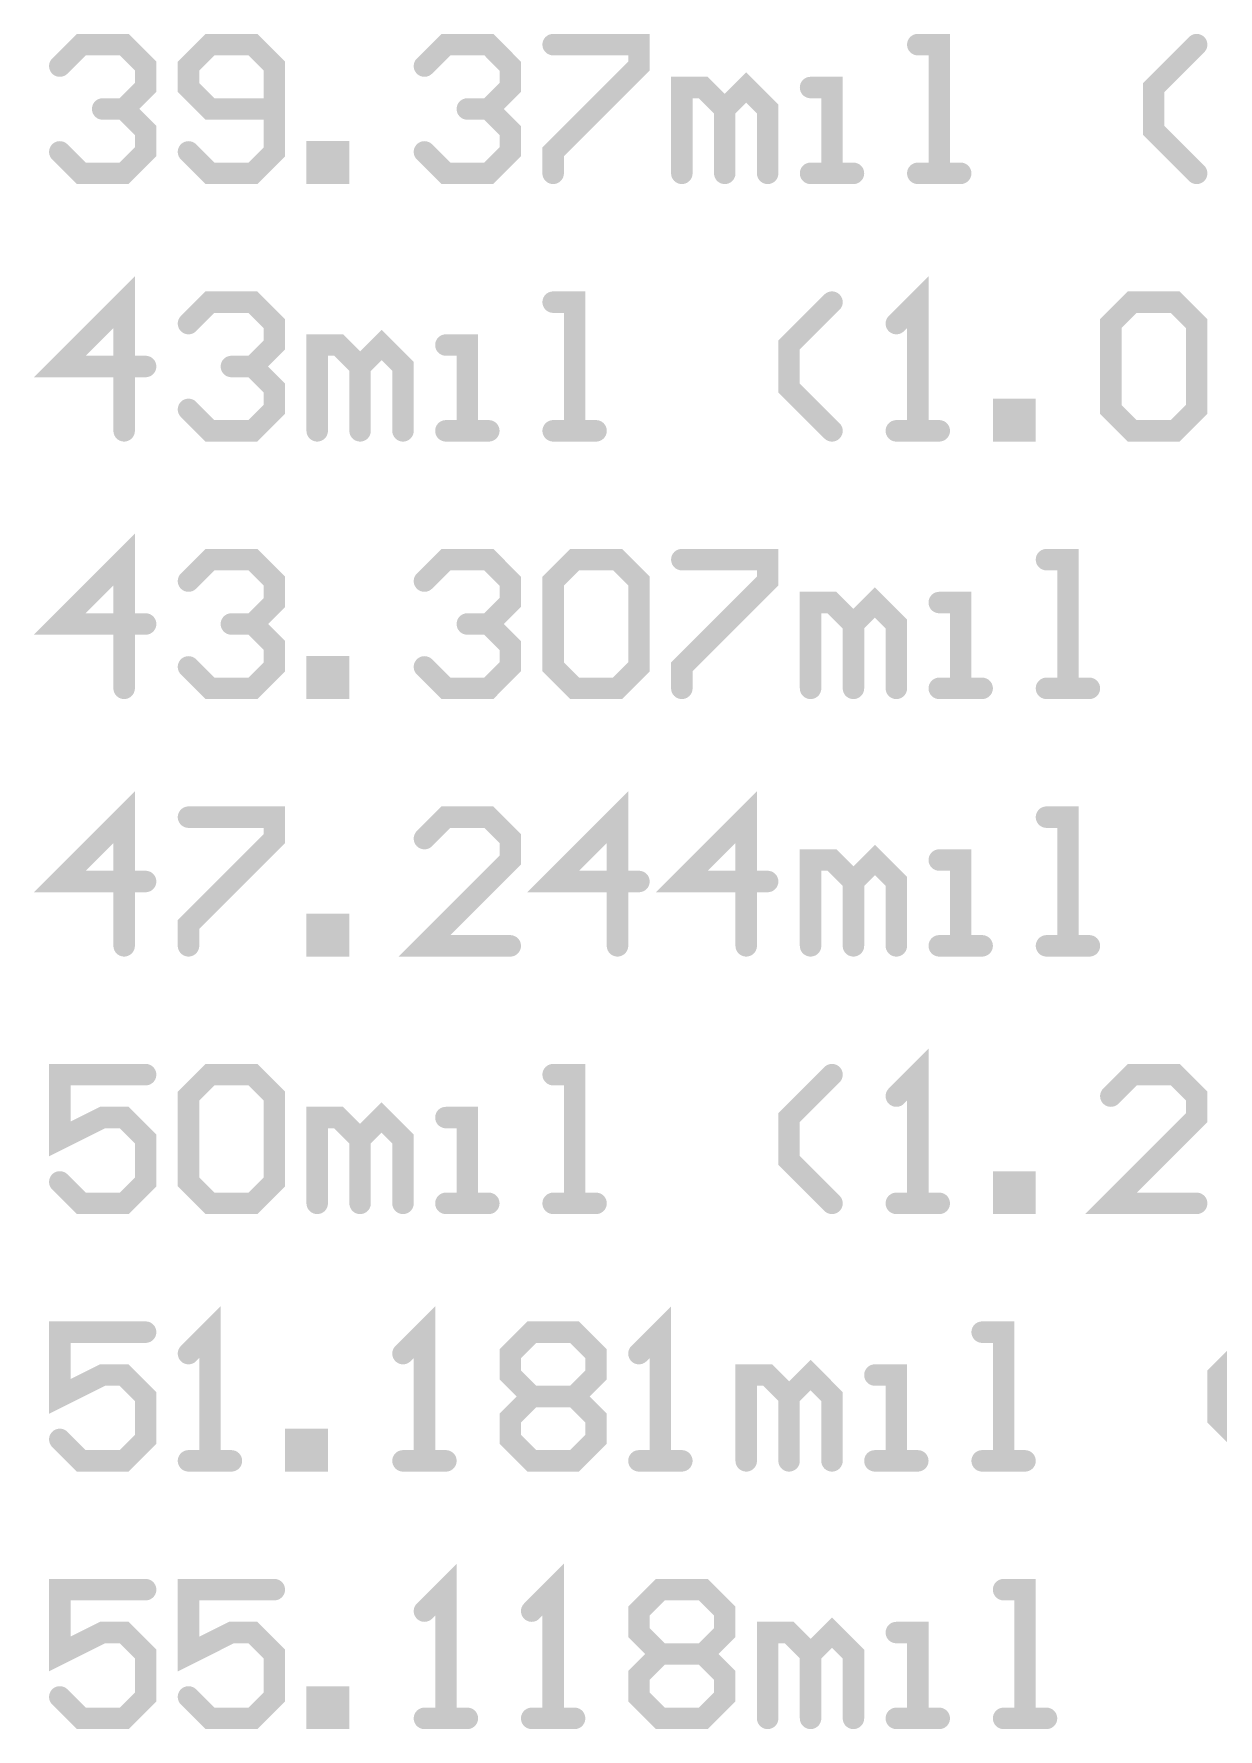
# Model space of a CAD drawing. Extents: x -9.8 to 23.3, y -7.1 to 14.3.
# Drawn here: x 13.078 to 13.63, y 1.545 to 2.335 of the extents above; entities that cross this region are included whole.
import ezdxf

# ---------------------------------------------------------------- set-up
doc = ezdxf.new("R2010")
doc.units = 0
doc.layers.add('2D_LINE_00', color=1, linetype='CONTINUOUS')

# ---------------------------------------------------------------- blocks, each defined once
blk = doc.blocks.new('SMOOTH_0$01')
at = {"const_width": 0.005}
blk.add_lwpolyline([(-0.0025, 0, 1), (0.0025, 0, 1)], format="xyb", close=True, dxfattribs=at)
blk = doc.blocks.new('DRAWING_2555')
at = {"layer": '2D_LINE_00', "const_width": 0.01}
blk.add_lwpolyline([(0, 0), (0.01, 0.01), (0.02999, 0.01), (0.03999, 0), (0.03999, -0.00999), (0.02999, -0.01999), (0.01999, -0.01999), (0.02999, -0.01999), (0.03999, -0.02999), (0.03999, -0.03998), (0.02999, -0.04998), (0.01, -0.04998), (0, -0.03998)], dxfattribs=at)
at = {"layer": '2D_LINE_00'}
for p in [(0.01, 0.01), (0.02999, 0.01), (0, 0), (0.03999, 0), (0.03999, -0.00999), (0.01999, -0.01999), (0.02999, -0.01999), (0.02999, -0.01999), (0.03999, -0.02999), (0, -0.03998), (0.03999, -0.03998), (0.01, -0.04998), (0.02999, -0.04998)]:
    blk.add_blockref('SMOOTH_0$01', p, dxfattribs=at)
blk = doc.blocks.new('DRAWING_2556')
at = {"layer": '2D_LINE_00', "const_width": 0.01}
blk.add_lwpolyline([(0, 0), (0.01, -0.01), (0.02999, -0.01), (0.03999, 0), (0.03999, 0.03998), (0.02999, 0.04998), (0.01, 0.04998), (0, 0.03998), (0, 0.02999), (0.01, 0.01999), (0.03999, 0.01999)], dxfattribs=at)
at = {"layer": '2D_LINE_00'}
for p in [(0.01, 0.04998), (0.02999, 0.04998), (0, 0.03998), (0.03999, 0.03998), (0, 0.02999), (0.01, 0.01999), (0.03999, 0.01999), (0, 0), (0.03999, 0), (0.01, -0.01), (0.02999, -0.01)]:
    blk.add_blockref('SMOOTH_0$01', p, dxfattribs=at)
blk = doc.blocks.new('DRAWING_2557')
at = {"layer": '2D_LINE_00', "const_width": 0.01}
blk.add_lwpolyline([(0, 0), (0, 0.01), (0.01, 0.01), (0.01, 0), (0, 0)], dxfattribs=at)
at = {"layer": '2D_LINE_00'}
for p in [(0, 0.01), (0.01, 0.01), (0, 0), (0, 0), (0.01, 0)]:
    blk.add_blockref('SMOOTH_0$01', p, dxfattribs=at)
blk = doc.blocks.new('DRAWING_2558')
at = {"layer": '2D_LINE_00', "const_width": 0.01}
blk.add_lwpolyline([(0, 0), (0.01, 0.01), (0.03, 0.01), (0.03999, 0), (0.03999, -0.00999), (0.03, -0.01999), (0.02, -0.01999), (0.03, -0.01999), (0.03999, -0.02999), (0.03999, -0.03998), (0.03, -0.04998), (0.01, -0.04998), (0, -0.03998)], dxfattribs=at)
at = {"layer": '2D_LINE_00'}
for p in [(0.01, 0.01), (0.03, 0.01), (0, 0), (0.03999, 0), (0.03999, -0.00999), (0.02, -0.01999), (0.03, -0.01999), (0.03, -0.01999), (0.03999, -0.02999), (0, -0.03998), (0.03999, -0.03998), (0.01, -0.04998), (0.03, -0.04998)]:
    blk.add_blockref('SMOOTH_0$01', p, dxfattribs=at)
blk = doc.blocks.new('DRAWING_2559')
at = {"layer": '2D_LINE_00', "const_width": 0.01}
blk.add_lwpolyline([(0, 0), (0.03998, 0), (0.03998, -0.01), (0, -0.04998), (0, -0.05998)], dxfattribs=at)
at = {"layer": '2D_LINE_00'}
for p in [(0, 0), (0.03998, 0), (0.03998, -0.01), (0, -0.04998), (0, -0.05998)]:
    blk.add_blockref('SMOOTH_0$01', p, dxfattribs=at)
blk = doc.blocks.new('DRAWING_2560')
at = {"layer": '2D_LINE_00', "const_width": 0.01}
blk.add_lwpolyline([(0, 0), (0, 0.03999), (0.01, 0.03999), (0.02, 0.02999), (0.02, 0), (0.02, 0.02999), (0.03, 0.03999), (0.03999, 0.02999), (0.03999, 0)], dxfattribs=at)
at = {"layer": '2D_LINE_00'}
for p in [(0, 0.03999), (0.01, 0.03999), (0.03, 0.03999), (0.02, 0.02999), (0.02, 0.02999), (0.03999, 0.02999), (0, 0), (0.02, 0), (0.03999, 0)]:
    blk.add_blockref('SMOOTH_0$01', p, dxfattribs=at)
blk = doc.blocks.new('DRAWING_2561')
at = {"layer": '2D_LINE_00', "const_width": 0.01}
blk.add_lwpolyline([(0, 0), (0.01999, 0), (0.00999, 0), (0.00999, 0.03999), (0, 0.03999)], dxfattribs=at)
at = {"layer": '2D_LINE_00'}
for p in [(0, 0.03999), (0.00999, 0.03999), (0, 0), (0.00999, 0), (0.01999, 0)]:
    blk.add_blockref('SMOOTH_0$01', p, dxfattribs=at)
blk = doc.blocks.new('DRAWING_2562')
at = {"layer": '2D_LINE_00', "const_width": 0.01}
blk.add_lwpolyline([(0, 0), (0.01999, 0), (0.01, 0), (0.01, 0.05998), (0, 0.05998)], dxfattribs=at)
at = {"layer": '2D_LINE_00'}
for p in [(0, 0.05998), (0.01, 0.05998), (0, 0), (0.01, 0), (0.01999, 0)]:
    blk.add_blockref('SMOOTH_0$01', p, dxfattribs=at)
blk = doc.blocks.new('DRAWING_2563')
at = {"layer": '2D_LINE_00', "const_width": 0.01}
blk.add_lwpolyline([(0, 0), (-0.02, 0.01999), (-0.02, 0.03999), (0, 0.05998)], dxfattribs=at)
at = {"layer": '2D_LINE_00'}
for p in [(0, 0.05998), (-0.02, 0.03999), (-0.02, 0.01999), (0, 0)]:
    blk.add_blockref('SMOOTH_0$01', p, dxfattribs=at)
blk = doc.blocks.new('DRAWING_2578')
at = {"layer": '2D_LINE_00', "const_width": 0.01}
blk.add_lwpolyline([(0, 0), (0, 0.05998), (-0.02999, 0.02999), (0.01, 0.02999)], dxfattribs=at)
at = {"layer": '2D_LINE_00'}
for p in [(0, 0.05998), (-0.02999, 0.02999), (0.01, 0.02999), (0, 0)]:
    blk.add_blockref('SMOOTH_0$01', p, dxfattribs=at)
blk = doc.blocks.new('DRAWING_2579')
at = {"layer": '2D_LINE_00', "const_width": 0.01}
blk.add_lwpolyline([(0, 0), (0.01, 0.01), (0.02999, 0.01), (0.03999, 0), (0.03999, -0.00999), (0.02999, -0.01999), (0.01999, -0.01999), (0.02999, -0.01999), (0.03999, -0.02999), (0.03999, -0.03998), (0.02999, -0.04998), (0.01, -0.04998), (0, -0.03998)], dxfattribs=at)
at = {"layer": '2D_LINE_00'}
for p in [(0.01, 0.01), (0.02999, 0.01), (0, 0), (0.03999, 0), (0.03999, -0.00999), (0.01999, -0.01999), (0.02999, -0.01999), (0.02999, -0.01999), (0.03999, -0.02999), (0, -0.03998), (0.03999, -0.03998), (0.01, -0.04998), (0.02999, -0.04998)]:
    blk.add_blockref('SMOOTH_0$01', p, dxfattribs=at)
blk = doc.blocks.new('DRAWING_2580')
at = {"layer": '2D_LINE_00', "const_width": 0.01}
blk.add_lwpolyline([(0, 0), (0, 0.03999), (0.01, 0.03999), (0.01999, 0.02999), (0.01999, 0), (0.01999, 0.02999), (0.02999, 0.03999), (0.03999, 0.02999), (0.03999, 0)], dxfattribs=at)
at = {"layer": '2D_LINE_00'}
for p in [(0, 0.03999), (0.01, 0.03999), (0.02999, 0.03999), (0.01999, 0.02999), (0.01999, 0.02999), (0.03999, 0.02999), (0, 0), (0.01999, 0), (0.03999, 0)]:
    blk.add_blockref('SMOOTH_0$01', p, dxfattribs=at)
blk = doc.blocks.new('DRAWING_2581')
at = {"layer": '2D_LINE_00', "const_width": 0.01}
blk.add_lwpolyline([(0, 0), (0.02, 0), (0.01, 0), (0.01, 0.03999), (0, 0.03999)], dxfattribs=at)
at = {"layer": '2D_LINE_00'}
for p in [(0, 0.03999), (0.01, 0.03999), (0, 0), (0.01, 0), (0.02, 0)]:
    blk.add_blockref('SMOOTH_0$01', p, dxfattribs=at)
blk = doc.blocks.new('DRAWING_2582')
at = {"layer": '2D_LINE_00', "const_width": 0.01}
blk.add_lwpolyline([(0, 0), (0.01999, 0), (0.00999, 0), (0.00999, 0.05998), (0, 0.05998)], dxfattribs=at)
at = {"layer": '2D_LINE_00'}
for p in [(0, 0.05998), (0.00999, 0.05998), (0, 0), (0.00999, 0), (0.01999, 0)]:
    blk.add_blockref('SMOOTH_0$01', p, dxfattribs=at)
blk = doc.blocks.new('DRAWING_2583')
at = {"layer": '2D_LINE_00', "const_width": 0.01}
blk.add_lwpolyline([(0, 0), (-0.01999, 0.01999), (-0.01999, 0.03999), (0, 0.05998)], dxfattribs=at)
at = {"layer": '2D_LINE_00'}
for p in [(0, 0.05998), (-0.01999, 0.03999), (-0.01999, 0.01999), (0, 0)]:
    blk.add_blockref('SMOOTH_0$01', p, dxfattribs=at)
blk = doc.blocks.new('DRAWING_2584')
at = {"layer": '2D_LINE_00', "const_width": 0.01}
blk.add_lwpolyline([(0, 0), (0.02, 0), (0.01, 0), (0.01, 0.05998), (0, 0.04998)], dxfattribs=at)
at = {"layer": '2D_LINE_00'}
for p in [(0.01, 0.05998), (0, 0.04998), (0, 0), (0.01, 0), (0.02, 0)]:
    blk.add_blockref('SMOOTH_0$01', p, dxfattribs=at)
blk = doc.blocks.new('DRAWING_2585')
at = {"layer": '2D_LINE_00', "const_width": 0.01}
blk.add_lwpolyline([(0, 0), (0, 0.01), (0.00999, 0.01), (0.00999, 0), (0, 0)], dxfattribs=at)
at = {"layer": '2D_LINE_00'}
for p in [(0, 0.01), (0.00999, 0.01), (0, 0), (0, 0), (0.00999, 0)]:
    blk.add_blockref('SMOOTH_0$01', p, dxfattribs=at)
blk = doc.blocks.new('DRAWING_2586')
at = {"layer": '2D_LINE_00', "const_width": 0.01}
blk.add_lwpolyline([(0, 0), (0.01, 0.01), (0.02999, 0.01), (0.03999, 0), (0.03999, -0.03998), (0.02999, -0.04998), (0.01, -0.04998), (0, -0.03998), (0, 0)], dxfattribs=at)
at = {"layer": '2D_LINE_00'}
for p in [(0.01, 0.01), (0.02999, 0.01), (0, 0), (0, 0), (0.03999, 0), (0, -0.03998), (0.03999, -0.03998), (0.01, -0.04998), (0.02999, -0.04998)]:
    blk.add_blockref('SMOOTH_0$01', p, dxfattribs=at)
blk = doc.blocks.new('DRAWING_2603')
at = {"layer": '2D_LINE_00', "const_width": 0.01}
blk.add_lwpolyline([(0, 0), (0, 0.05998), (-0.02999, 0.02999), (0.01, 0.02999)], dxfattribs=at)
at = {"layer": '2D_LINE_00'}
for p in [(0, 0.05998), (-0.02999, 0.02999), (0.01, 0.02999), (0, 0)]:
    blk.add_blockref('SMOOTH_0$01', p, dxfattribs=at)
blk = doc.blocks.new('DRAWING_2604')
at = {"layer": '2D_LINE_00', "const_width": 0.01}
blk.add_lwpolyline([(0, 0), (0.01, 0.01), (0.02999, 0.01), (0.03999, 0), (0.03999, -0.00999), (0.02999, -0.01999), (0.01999, -0.01999), (0.02999, -0.01999), (0.03999, -0.02999), (0.03999, -0.03998), (0.02999, -0.04998), (0.01, -0.04998), (0, -0.03998)], dxfattribs=at)
at = {"layer": '2D_LINE_00'}
for p in [(0.01, 0.01), (0.02999, 0.01), (0, 0), (0.03999, 0), (0.03999, -0.00999), (0.01999, -0.01999), (0.02999, -0.01999), (0.02999, -0.01999), (0.03999, -0.02999), (0, -0.03998), (0.03999, -0.03998), (0.01, -0.04998), (0.02999, -0.04998)]:
    blk.add_blockref('SMOOTH_0$01', p, dxfattribs=at)
blk = doc.blocks.new('DRAWING_2605')
at = {"layer": '2D_LINE_00', "const_width": 0.01}
blk.add_lwpolyline([(0, 0), (0, 0.01), (0.01, 0.01), (0.01, 0), (0, 0)], dxfattribs=at)
at = {"layer": '2D_LINE_00'}
for p in [(0, 0.01), (0.01, 0.01), (0, 0), (0, 0), (0.01, 0)]:
    blk.add_blockref('SMOOTH_0$01', p, dxfattribs=at)
blk = doc.blocks.new('DRAWING_2606')
at = {"layer": '2D_LINE_00', "const_width": 0.01}
blk.add_lwpolyline([(0, 0), (0.01, 0.01), (0.03, 0.01), (0.03999, 0), (0.03999, -0.00999), (0.03, -0.01999), (0.02, -0.01999), (0.03, -0.01999), (0.03999, -0.02999), (0.03999, -0.03998), (0.03, -0.04998), (0.01, -0.04998), (0, -0.03998)], dxfattribs=at)
at = {"layer": '2D_LINE_00'}
for p in [(0.01, 0.01), (0.03, 0.01), (0, 0), (0.03999, 0), (0.03999, -0.00999), (0.02, -0.01999), (0.03, -0.01999), (0.03, -0.01999), (0.03999, -0.02999), (0, -0.03998), (0.03999, -0.03998), (0.01, -0.04998), (0.03, -0.04998)]:
    blk.add_blockref('SMOOTH_0$01', p, dxfattribs=at)
blk = doc.blocks.new('DRAWING_2607')
at = {"layer": '2D_LINE_00', "const_width": 0.01}
blk.add_lwpolyline([(0, 0), (0.00999, 0.01), (0.02998, 0.01), (0.03998, 0), (0.03998, -0.03998), (0.02998, -0.04998), (0.00999, -0.04998), (0, -0.03998), (0, 0)], dxfattribs=at)
at = {"layer": '2D_LINE_00'}
for p in [(0.00999, 0.01), (0.02998, 0.01), (0, 0), (0, 0), (0.03998, 0), (0, -0.03998), (0.03998, -0.03998), (0.00999, -0.04998), (0.02998, -0.04998)]:
    blk.add_blockref('SMOOTH_0$01', p, dxfattribs=at)
blk = doc.blocks.new('DRAWING_2608')
at = {"layer": '2D_LINE_00', "const_width": 0.01}
blk.add_lwpolyline([(0, 0), (0.03999, 0), (0.03999, -0.01), (0, -0.04998), (0, -0.05998)], dxfattribs=at)
at = {"layer": '2D_LINE_00'}
for p in [(0, 0), (0.03999, 0), (0.03999, -0.01), (0, -0.04998), (0, -0.05998)]:
    blk.add_blockref('SMOOTH_0$01', p, dxfattribs=at)
blk = doc.blocks.new('DRAWING_2609')
at = {"layer": '2D_LINE_00', "const_width": 0.01}
blk.add_lwpolyline([(0, 0), (0, 0.03999), (0.00999, 0.03999), (0.01999, 0.02999), (0.01999, 0), (0.01999, 0.02999), (0.02999, 0.03999), (0.03998, 0.02999), (0.03998, 0)], dxfattribs=at)
at = {"layer": '2D_LINE_00'}
for p in [(0, 0.03999), (0.00999, 0.03999), (0.02999, 0.03999), (0.01999, 0.02999), (0.01999, 0.02999), (0.03998, 0.02999), (0, 0), (0.01999, 0), (0.03998, 0)]:
    blk.add_blockref('SMOOTH_0$01', p, dxfattribs=at)
blk = doc.blocks.new('DRAWING_2610')
at = {"layer": '2D_LINE_00', "const_width": 0.01}
blk.add_lwpolyline([(0, 0), (0.01999, 0), (0.00999, 0), (0.00999, 0.03999), (0, 0.03999)], dxfattribs=at)
at = {"layer": '2D_LINE_00'}
for p in [(0, 0.03999), (0.00999, 0.03999), (0, 0), (0.00999, 0), (0.01999, 0)]:
    blk.add_blockref('SMOOTH_0$01', p, dxfattribs=at)
blk = doc.blocks.new('DRAWING_2611')
at = {"layer": '2D_LINE_00', "const_width": 0.01}
blk.add_lwpolyline([(0, 0), (0.01999, 0), (0.01, 0), (0.01, 0.05998), (0, 0.05998)], dxfattribs=at)
at = {"layer": '2D_LINE_00'}
for p in [(0, 0.05998), (0.01, 0.05998), (0, 0), (0.01, 0), (0.01999, 0)]:
    blk.add_blockref('SMOOTH_0$01', p, dxfattribs=at)
blk = doc.blocks.new('DRAWING_2629')
at = {"layer": '2D_LINE_00', "const_width": 0.01}
blk.add_lwpolyline([(0, 0), (0, 0.05998), (-0.02999, 0.02999), (0.01, 0.02999)], dxfattribs=at)
at = {"layer": '2D_LINE_00'}
for p in [(0, 0.05998), (-0.02999, 0.02999), (0.01, 0.02999), (0, 0)]:
    blk.add_blockref('SMOOTH_0$01', p, dxfattribs=at)
blk = doc.blocks.new('DRAWING_2630')
at = {"layer": '2D_LINE_00', "const_width": 0.01}
blk.add_lwpolyline([(0, 0), (0.03999, 0), (0.03999, -0.01), (0, -0.04998), (0, -0.05998)], dxfattribs=at)
at = {"layer": '2D_LINE_00'}
for p in [(0, 0), (0.03999, 0), (0.03999, -0.01), (0, -0.04998), (0, -0.05998)]:
    blk.add_blockref('SMOOTH_0$01', p, dxfattribs=at)
blk = doc.blocks.new('DRAWING_2631')
at = {"layer": '2D_LINE_00', "const_width": 0.01}
blk.add_lwpolyline([(0, 0), (0, 0.01), (0.01, 0.01), (0.01, 0), (0, 0)], dxfattribs=at)
at = {"layer": '2D_LINE_00'}
for p in [(0, 0.01), (0.01, 0.01), (0, 0), (0, 0), (0.01, 0)]:
    blk.add_blockref('SMOOTH_0$01', p, dxfattribs=at)
blk = doc.blocks.new('DRAWING_2632')
at = {"layer": '2D_LINE_00', "const_width": 0.01}
blk.add_lwpolyline([(0, 0), (-0.03999, 0), (0, 0.03999), (0, 0.04998), (-0.00999, 0.05998), (-0.02999, 0.05998), (-0.03999, 0.04998)], dxfattribs=at)
at = {"layer": '2D_LINE_00'}
for p in [(-0.02999, 0.05998), (-0.00999, 0.05998), (-0.03999, 0.04998), (0, 0.04998), (0, 0.03999), (-0.03999, 0), (0, 0)]:
    blk.add_blockref('SMOOTH_0$01', p, dxfattribs=at)
blk = doc.blocks.new('DRAWING_2633')
at = {"layer": '2D_LINE_00', "const_width": 0.01}
blk.add_lwpolyline([(0, 0), (0, 0.05998), (-0.02998, 0.02999), (0.01, 0.02999)], dxfattribs=at)
at = {"layer": '2D_LINE_00'}
for p in [(0, 0.05998), (-0.02998, 0.02999), (0.01, 0.02999), (0, 0)]:
    blk.add_blockref('SMOOTH_0$01', p, dxfattribs=at)
blk = doc.blocks.new('DRAWING_2634')
at = {"layer": '2D_LINE_00', "const_width": 0.01}
blk.add_lwpolyline([(0, 0), (0, 0.05998), (-0.03, 0.02999), (0.00999, 0.02999)], dxfattribs=at)
at = {"layer": '2D_LINE_00'}
for p in [(0, 0.05998), (-0.03, 0.02999), (0.00999, 0.02999), (0, 0)]:
    blk.add_blockref('SMOOTH_0$01', p, dxfattribs=at)
blk = doc.blocks.new('DRAWING_2635')
at = {"layer": '2D_LINE_00', "const_width": 0.01}
blk.add_lwpolyline([(0, 0), (0, 0.03999), (0.00999, 0.03999), (0.01999, 0.02999), (0.01999, 0), (0.01999, 0.02999), (0.02999, 0.03999), (0.03998, 0.02999), (0.03998, 0)], dxfattribs=at)
at = {"layer": '2D_LINE_00'}
for p in [(0, 0.03999), (0.00999, 0.03999), (0.02999, 0.03999), (0.01999, 0.02999), (0.01999, 0.02999), (0.03998, 0.02999), (0, 0), (0.01999, 0), (0.03998, 0)]:
    blk.add_blockref('SMOOTH_0$01', p, dxfattribs=at)
blk = doc.blocks.new('DRAWING_2636')
at = {"layer": '2D_LINE_00', "const_width": 0.01}
blk.add_lwpolyline([(0, 0), (0.01999, 0), (0.00999, 0), (0.00999, 0.03999), (0, 0.03999)], dxfattribs=at)
at = {"layer": '2D_LINE_00'}
for p in [(0, 0.03999), (0.00999, 0.03999), (0, 0), (0.00999, 0), (0.01999, 0)]:
    blk.add_blockref('SMOOTH_0$01', p, dxfattribs=at)
blk = doc.blocks.new('DRAWING_2637')
at = {"layer": '2D_LINE_00', "const_width": 0.01}
blk.add_lwpolyline([(0, 0), (0.01999, 0), (0.01, 0), (0.01, 0.05998), (0, 0.05998)], dxfattribs=at)
at = {"layer": '2D_LINE_00'}
for p in [(0, 0.05998), (0.01, 0.05998), (0, 0), (0.01, 0), (0.01999, 0)]:
    blk.add_blockref('SMOOTH_0$01', p, dxfattribs=at)
blk = doc.blocks.new('DRAWING_2656')
at = {"layer": '2D_LINE_00', "const_width": 0.01}
blk.add_lwpolyline([(0, 0), (-0.03999, 0), (-0.03999, -0.02999), (-0.02, -0.01999), (-0.01, -0.01999), (0, -0.02999), (0, -0.04998), (-0.01, -0.05998), (-0.02999, -0.05998), (-0.03999, -0.04998)], dxfattribs=at)
at = {"layer": '2D_LINE_00'}
for p in [(-0.03999, 0), (0, 0), (-0.02, -0.01999), (-0.01, -0.01999), (-0.03999, -0.02999), (0, -0.02999), (-0.03999, -0.04998), (0, -0.04998), (-0.02999, -0.05998), (-0.01, -0.05998)]:
    blk.add_blockref('SMOOTH_0$01', p, dxfattribs=at)
blk = doc.blocks.new('DRAWING_2657')
at = {"layer": '2D_LINE_00', "const_width": 0.01}
blk.add_lwpolyline([(0, 0), (0.01, 0.01), (0.02999, 0.01), (0.03999, 0), (0.03999, -0.03998), (0.02999, -0.04998), (0.01, -0.04998), (0, -0.03998), (0, 0)], dxfattribs=at)
at = {"layer": '2D_LINE_00'}
for p in [(0.01, 0.01), (0.02999, 0.01), (0, 0), (0, 0), (0.03999, 0), (0, -0.03998), (0.03999, -0.03998), (0.01, -0.04998), (0.02999, -0.04998)]:
    blk.add_blockref('SMOOTH_0$01', p, dxfattribs=at)
blk = doc.blocks.new('DRAWING_2658')
at = {"layer": '2D_LINE_00', "const_width": 0.01}
blk.add_lwpolyline([(0, 0), (0, 0.03999), (0.01, 0.03999), (0.01999, 0.02999), (0.01999, 0), (0.01999, 0.02999), (0.02999, 0.03999), (0.03999, 0.02999), (0.03999, 0)], dxfattribs=at)
at = {"layer": '2D_LINE_00'}
for p in [(0, 0.03999), (0.01, 0.03999), (0.02999, 0.03999), (0.01999, 0.02999), (0.01999, 0.02999), (0.03999, 0.02999), (0, 0), (0.01999, 0), (0.03999, 0)]:
    blk.add_blockref('SMOOTH_0$01', p, dxfattribs=at)
blk = doc.blocks.new('DRAWING_2659')
at = {"layer": '2D_LINE_00', "const_width": 0.01}
blk.add_lwpolyline([(0, 0), (0.02, 0), (0.01, 0), (0.01, 0.03999), (0, 0.03999)], dxfattribs=at)
at = {"layer": '2D_LINE_00'}
for p in [(0, 0.03999), (0.01, 0.03999), (0, 0), (0.01, 0), (0.02, 0)]:
    blk.add_blockref('SMOOTH_0$01', p, dxfattribs=at)
blk = doc.blocks.new('DRAWING_2660')
at = {"layer": '2D_LINE_00', "const_width": 0.01}
blk.add_lwpolyline([(0, 0), (0.01999, 0), (0.00999, 0), (0.00999, 0.05998), (0, 0.05998)], dxfattribs=at)
at = {"layer": '2D_LINE_00'}
for p in [(0, 0.05998), (0.00999, 0.05998), (0, 0), (0.00999, 0), (0.01999, 0)]:
    blk.add_blockref('SMOOTH_0$01', p, dxfattribs=at)
blk = doc.blocks.new('DRAWING_2661')
at = {"layer": '2D_LINE_00', "const_width": 0.01}
blk.add_lwpolyline([(0, 0), (-0.01999, 0.01999), (-0.01999, 0.03999), (0, 0.05998)], dxfattribs=at)
at = {"layer": '2D_LINE_00'}
for p in [(0, 0.05998), (-0.01999, 0.03999), (-0.01999, 0.01999), (0, 0)]:
    blk.add_blockref('SMOOTH_0$01', p, dxfattribs=at)
blk = doc.blocks.new('DRAWING_2662')
at = {"layer": '2D_LINE_00', "const_width": 0.01}
blk.add_lwpolyline([(0, 0), (0.02, 0), (0.01, 0), (0.01, 0.05998), (0, 0.04998)], dxfattribs=at)
at = {"layer": '2D_LINE_00'}
for p in [(0.01, 0.05998), (0, 0.04998), (0, 0), (0.01, 0), (0.02, 0)]:
    blk.add_blockref('SMOOTH_0$01', p, dxfattribs=at)
blk = doc.blocks.new('DRAWING_2663')
at = {"layer": '2D_LINE_00', "const_width": 0.01}
blk.add_lwpolyline([(0, 0), (0, 0.01), (0.00999, 0.01), (0.00999, 0), (0, 0)], dxfattribs=at)
at = {"layer": '2D_LINE_00'}
for p in [(0, 0.01), (0.00999, 0.01), (0, 0), (0, 0), (0.00999, 0)]:
    blk.add_blockref('SMOOTH_0$01', p, dxfattribs=at)
blk = doc.blocks.new('DRAWING_2664')
at = {"layer": '2D_LINE_00', "const_width": 0.01}
blk.add_lwpolyline([(0, 0), (-0.03999, 0), (0, 0.03999), (0, 0.04998), (-0.01, 0.05998), (-0.02999, 0.05998), (-0.03999, 0.04998)], dxfattribs=at)
at = {"layer": '2D_LINE_00'}
for p in [(-0.02999, 0.05998), (-0.01, 0.05998), (-0.03999, 0.04998), (0, 0.04998), (0, 0.03999), (-0.03999, 0), (0, 0)]:
    blk.add_blockref('SMOOTH_0$01', p, dxfattribs=at)
blk = doc.blocks.new('DRAWING_2681')
at = {"layer": '2D_LINE_00', "const_width": 0.01}
blk.add_lwpolyline([(0, 0), (-0.03999, 0), (-0.03999, -0.02999), (-0.02, -0.01999), (-0.01, -0.01999), (0, -0.02999), (0, -0.04998), (-0.01, -0.05998), (-0.02999, -0.05998), (-0.03999, -0.04998)], dxfattribs=at)
at = {"layer": '2D_LINE_00'}
for p in [(-0.03999, 0), (0, 0), (-0.02, -0.01999), (-0.01, -0.01999), (-0.03999, -0.02999), (0, -0.02999), (-0.03999, -0.04998), (0, -0.04998), (-0.02999, -0.05998), (-0.01, -0.05998)]:
    blk.add_blockref('SMOOTH_0$01', p, dxfattribs=at)
blk = doc.blocks.new('DRAWING_2682')
at = {"layer": '2D_LINE_00', "const_width": 0.01}
blk.add_lwpolyline([(0, 0), (0.01999, 0), (0.01, 0), (0.01, 0.05998), (0, 0.04998)], dxfattribs=at)
at = {"layer": '2D_LINE_00'}
for p in [(0.01, 0.05998), (0, 0.04998), (0, 0), (0.01, 0), (0.01999, 0)]:
    blk.add_blockref('SMOOTH_0$01', p, dxfattribs=at)
blk = doc.blocks.new('DRAWING_2683')
at = {"layer": '2D_LINE_00', "const_width": 0.01}
blk.add_lwpolyline([(0, 0), (0, 0.01), (0.01, 0.01), (0.01, 0), (0, 0)], dxfattribs=at)
at = {"layer": '2D_LINE_00'}
for p in [(0, 0.01), (0.01, 0.01), (0, 0), (0, 0), (0.01, 0)]:
    blk.add_blockref('SMOOTH_0$01', p, dxfattribs=at)
blk = doc.blocks.new('DRAWING_2684')
at = {"layer": '2D_LINE_00', "const_width": 0.01}
blk.add_lwpolyline([(0, 0), (0.01999, 0), (0.00999, 0), (0.00999, 0.05998), (0, 0.04998)], dxfattribs=at)
at = {"layer": '2D_LINE_00'}
for p in [(0.00999, 0.05998), (0, 0.04998), (0, 0), (0.00999, 0), (0.01999, 0)]:
    blk.add_blockref('SMOOTH_0$01', p, dxfattribs=at)
blk = doc.blocks.new('DRAWING_2685')
at = {"layer": '2D_LINE_00', "const_width": 0.01}
blk.add_lwpolyline([(0, 0), (0.01, 0.01), (0.02999, 0.01), (0.03999, 0), (0.03999, -0.00999), (0.02999, -0.01999), (0.03999, -0.02999), (0.03999, -0.03998), (0.02999, -0.04998), (0.01, -0.04998), (0, -0.03998), (0, -0.02999), (0.01, -0.01999), (0, -0.00999), (0, 0)], dxfattribs=at)
at = {"layer": '2D_LINE_00'}
for p in [(0.01, 0.01), (0.02999, 0.01), (0, 0), (0, 0), (0.03999, 0), (0, -0.00999), (0.03999, -0.00999), (0.01, -0.01999), (0.02999, -0.01999), (0, -0.02999), (0.03999, -0.02999), (0, -0.03998), (0.03999, -0.03998), (0.01, -0.04998), (0.02999, -0.04998)]:
    blk.add_blockref('SMOOTH_0$01', p, dxfattribs=at)
blk = doc.blocks.new('DRAWING_2686')
at = {"layer": '2D_LINE_00', "const_width": 0.01}
blk.add_lwpolyline([(0, 0), (0.01999, 0)], dxfattribs=at)
at = {"layer": '2D_LINE_00'}
for p in [(0, 0), (0.01999, 0)]:
    blk.add_blockref('SMOOTH_0$01', p, dxfattribs=at)
blk = doc.blocks.new('DRAWING_2687')
at = {"layer": '2D_LINE_00', "const_width": 0.01}
blk.add_lwpolyline([(0, 0), (0.01999, 0), (0.01, 0), (0.01, 0.05998), (0, 0.04998)], dxfattribs=at)
at = {"layer": '2D_LINE_00'}
for p in [(0.01, 0.05998), (0, 0.04998), (0, 0), (0.01, 0), (0.01999, 0)]:
    blk.add_blockref('SMOOTH_0$01', p, dxfattribs=at)
blk = doc.blocks.new('DRAWING_2688')
at = {"layer": '2D_LINE_00', "const_width": 0.01}
blk.add_lwpolyline([(0, 0), (0, 0.03999), (0.00999, 0.03999), (0.01999, 0.02999), (0.01999, 0), (0.01999, 0.02999), (0.02999, 0.03999), (0.03998, 0.02999), (0.03998, 0)], dxfattribs=at)
at = {"layer": '2D_LINE_00'}
for p in [(0, 0.03999), (0.00999, 0.03999), (0.02999, 0.03999), (0.01999, 0.02999), (0.01999, 0.02999), (0.03998, 0.02999), (0, 0), (0.01999, 0), (0.03998, 0)]:
    blk.add_blockref('SMOOTH_0$01', p, dxfattribs=at)
blk = doc.blocks.new('DRAWING_2689')
at = {"layer": '2D_LINE_00', "const_width": 0.01}
blk.add_lwpolyline([(0, 0), (0.01999, 0), (0.00999, 0), (0.00999, 0.03999), (0, 0.03999)], dxfattribs=at)
at = {"layer": '2D_LINE_00'}
for p in [(0, 0.03999), (0.00999, 0.03999), (0, 0), (0.00999, 0), (0.01999, 0)]:
    blk.add_blockref('SMOOTH_0$01', p, dxfattribs=at)
blk = doc.blocks.new('DRAWING_2690')
at = {"layer": '2D_LINE_00', "const_width": 0.01}
blk.add_lwpolyline([(0, 0), (0.01999, 0), (0.01, 0), (0.01, 0.05998), (0, 0.05998)], dxfattribs=at)
at = {"layer": '2D_LINE_00'}
for p in [(0, 0.05998), (0.01, 0.05998), (0, 0), (0.01, 0), (0.01999, 0)]:
    blk.add_blockref('SMOOTH_0$01', p, dxfattribs=at)
blk = doc.blocks.new('DRAWING_2691')
at = {"layer": '2D_LINE_00', "const_width": 0.01}
blk.add_lwpolyline([(0, 0), (-0.02, 0.01999), (-0.02, 0.03999), (0, 0.05998)], dxfattribs=at)
at = {"layer": '2D_LINE_00'}
for p in [(0, 0.05998), (-0.02, 0.03999), (-0.02, 0.01999), (0, 0)]:
    blk.add_blockref('SMOOTH_0$01', p, dxfattribs=at)
blk = doc.blocks.new('DRAWING_2710')
at = {"layer": '2D_LINE_00', "const_width": 0.01}
blk.add_lwpolyline([(0, 0), (-0.03999, 0), (-0.03999, -0.02999), (-0.02, -0.01999), (-0.01, -0.01999), (0, -0.02999), (0, -0.04998), (-0.01, -0.05998), (-0.02999, -0.05998), (-0.03999, -0.04998)], dxfattribs=at)
at = {"layer": '2D_LINE_00'}
for p in [(-0.03999, 0), (0, 0), (-0.02, -0.01999), (-0.01, -0.01999), (-0.03999, -0.02999), (0, -0.02999), (-0.03999, -0.04998), (0, -0.04998), (-0.02999, -0.05998), (-0.01, -0.05998)]:
    blk.add_blockref('SMOOTH_0$01', p, dxfattribs=at)
blk = doc.blocks.new('DRAWING_2711')
at = {"layer": '2D_LINE_00', "const_width": 0.01}
blk.add_lwpolyline([(0, 0), (-0.03999, 0), (-0.03999, -0.02999), (-0.02, -0.01999), (-0.01, -0.01999), (0, -0.02999), (0, -0.04998), (-0.01, -0.05998), (-0.02999, -0.05998), (-0.03999, -0.04998)], dxfattribs=at)
at = {"layer": '2D_LINE_00'}
for p in [(-0.03999, 0), (0, 0), (-0.02, -0.01999), (-0.01, -0.01999), (-0.03999, -0.02999), (0, -0.02999), (-0.03999, -0.04998), (0, -0.04998), (-0.02999, -0.05998), (-0.01, -0.05998)]:
    blk.add_blockref('SMOOTH_0$01', p, dxfattribs=at)
blk = doc.blocks.new('DRAWING_2712')
at = {"layer": '2D_LINE_00', "const_width": 0.01}
blk.add_lwpolyline([(0, 0), (0, 0.01), (0.01, 0.01), (0.01, 0), (0, 0)], dxfattribs=at)
at = {"layer": '2D_LINE_00'}
for p in [(0, 0.01), (0.01, 0.01), (0, 0), (0, 0), (0.01, 0)]:
    blk.add_blockref('SMOOTH_0$01', p, dxfattribs=at)
blk = doc.blocks.new('DRAWING_2713')
at = {"layer": '2D_LINE_00', "const_width": 0.01}
blk.add_lwpolyline([(0, 0), (0.02, 0), (0.01, 0), (0.01, 0.05998), (0, 0.04998)], dxfattribs=at)
at = {"layer": '2D_LINE_00'}
for p in [(0.01, 0.05998), (0, 0.04998), (0, 0), (0.01, 0), (0.02, 0)]:
    blk.add_blockref('SMOOTH_0$01', p, dxfattribs=at)
blk = doc.blocks.new('DRAWING_2714')
at = {"layer": '2D_LINE_00', "const_width": 0.01}
blk.add_lwpolyline([(0, 0), (0.01999, 0), (0.01, 0), (0.01, 0.05998), (0, 0.04998)], dxfattribs=at)
at = {"layer": '2D_LINE_00'}
for p in [(0.01, 0.05998), (0, 0.04998), (0, 0), (0.01, 0), (0.01999, 0)]:
    blk.add_blockref('SMOOTH_0$01', p, dxfattribs=at)
blk = doc.blocks.new('DRAWING_2715')
at = {"layer": '2D_LINE_00', "const_width": 0.01}
blk.add_lwpolyline([(0, 0), (0.01, 0.01), (0.02999, 0.01), (0.03999, 0), (0.03999, -0.00999), (0.02999, -0.01999), (0.03999, -0.02999), (0.03999, -0.03998), (0.02999, -0.04998), (0.01, -0.04998), (0, -0.03998), (0, -0.02999), (0.01, -0.01999), (0, -0.00999), (0, 0)], dxfattribs=at)
at = {"layer": '2D_LINE_00'}
for p in [(0.01, 0.01), (0.02999, 0.01), (0, 0), (0, 0), (0.03999, 0), (0, -0.00999), (0.03999, -0.00999), (0.01, -0.01999), (0.02999, -0.01999), (0, -0.02999), (0.03999, -0.02999), (0, -0.03998), (0.03999, -0.03998), (0.01, -0.04998), (0.02999, -0.04998)]:
    blk.add_blockref('SMOOTH_0$01', p, dxfattribs=at)
blk = doc.blocks.new('DRAWING_2716')
at = {"layer": '2D_LINE_00', "const_width": 0.01}
blk.add_lwpolyline([(0, 0), (0.01999, 0)], dxfattribs=at)
at = {"layer": '2D_LINE_00'}
for p in [(0, 0), (0.01999, 0)]:
    blk.add_blockref('SMOOTH_0$01', p, dxfattribs=at)
blk = doc.blocks.new('DRAWING_2717')
at = {"layer": '2D_LINE_00', "const_width": 0.01}
blk.add_lwpolyline([(0, 0), (0, 0.03999), (0.01, 0.03999), (0.02, 0.02999), (0.02, 0), (0.02, 0.02999), (0.02999, 0.03999), (0.03999, 0.02999), (0.03999, 0)], dxfattribs=at)
at = {"layer": '2D_LINE_00'}
for p in [(0, 0.03999), (0.01, 0.03999), (0.02999, 0.03999), (0.02, 0.02999), (0.02, 0.02999), (0.03999, 0.02999), (0, 0), (0.02, 0), (0.03999, 0)]:
    blk.add_blockref('SMOOTH_0$01', p, dxfattribs=at)
blk = doc.blocks.new('DRAWING_2718')
at = {"layer": '2D_LINE_00', "const_width": 0.01}
blk.add_lwpolyline([(0, 0), (0.02, 0), (0.01, 0), (0.01, 0.03999), (0, 0.03999)], dxfattribs=at)
at = {"layer": '2D_LINE_00'}
for p in [(0, 0.03999), (0.01, 0.03999), (0, 0), (0.01, 0), (0.02, 0)]:
    blk.add_blockref('SMOOTH_0$01', p, dxfattribs=at)
blk = doc.blocks.new('DRAWING_2719')
at = {"layer": '2D_LINE_00', "const_width": 0.01}
blk.add_lwpolyline([(0, 0), (0.01999, 0), (0.00999, 0), (0.00999, 0.05998), (0, 0.05998)], dxfattribs=at)
at = {"layer": '2D_LINE_00'}
for p in [(0, 0.05998), (0.00999, 0.05998), (0, 0), (0.00999, 0), (0.01999, 0)]:
    blk.add_blockref('SMOOTH_0$01', p, dxfattribs=at)

msp = doc.modelspace()

# ---------------------------------------------------------------- block references
for name, p in [('DRAWING_2555', (13.08969, 2.31998)), ('DRAWING_2556', (13.14967, 2.28)), ('DRAWING_2558', (13.25963, 2.31998)), ('DRAWING_2559', (13.31962, 2.32998)), ('DRAWING_2562', (13.48956, 2.27)), ('DRAWING_2563', (13.61952, 2.27)), ('DRAWING_2560', (13.37959, 2.27)), ('DRAWING_2561', (13.43958, 2.27)), ('DRAWING_2557', (13.20965, 2.27)), ('DRAWING_2578', (13.11968, 2.15)), ('DRAWING_2584', (13.47956, 2.15)), ('DRAWING_2579', (13.14967, 2.19998)), ('DRAWING_2582', (13.31962, 2.15)), ('DRAWING_2583', (13.44957, 2.15)), ('DRAWING_2586', (13.57953, 2.19998)), ('DRAWING_2580', (13.20965, 2.15)), ('DRAWING_2581', (13.26963, 2.15)), ('DRAWING_2585', (13.52955, 2.15)), ('DRAWING_2603', (13.11968, 2.03)), ('DRAWING_2604', (13.14967, 2.07998)), ('DRAWING_2606', (13.25963, 2.07998)), ('DRAWING_2607', (13.31962, 2.07998)), ('DRAWING_2608', (13.37959, 2.08998)), ('DRAWING_2611', (13.54954, 2.03)), ('DRAWING_2609', (13.43958, 2.03)), ('DRAWING_2610', (13.49956, 2.03)), ('DRAWING_2605', (13.20965, 2.03)), ('DRAWING_2629', (13.11968, 1.91)), ('DRAWING_2630', (13.14967, 1.96998)), ('DRAWING_2632', (13.29962, 1.91)), ('DRAWING_2633', (13.3496, 1.91)), ('DRAWING_2634', (13.40959, 1.91)), ('DRAWING_2637', (13.54954, 1.91)), ('DRAWING_2635', (13.43958, 1.91)), ('DRAWING_2636', (13.49956, 1.91)), ('DRAWING_2631', (13.20965, 1.91)), ('DRAWING_2662', (13.47956, 1.79)), ('DRAWING_2656', (13.12968, 1.84998)), ('DRAWING_2657', (13.14967, 1.83998)), ('DRAWING_2660', (13.31962, 1.79)), ('DRAWING_2661', (13.44957, 1.79)), ('DRAWING_2664', (13.61952, 1.79)), ('DRAWING_2658', (13.20965, 1.79)), ('DRAWING_2659', (13.26963, 1.79)), ('DRAWING_2663', (13.52955, 1.79)), ('DRAWING_2682', (13.14967, 1.67)), ('DRAWING_2684', (13.24964, 1.67)), ('DRAWING_2687', (13.3596, 1.67)), ('DRAWING_2681', (13.12968, 1.72998)), ('DRAWING_2685', (13.29962, 1.71998)), ('DRAWING_2690', (13.51955, 1.67)), ('DRAWING_2691', (13.64951, 1.67)), ('DRAWING_2688', (13.40959, 1.67)), ('DRAWING_2689', (13.46957, 1.67)), ('DRAWING_2686', (13.30962, 1.69999)), ('DRAWING_2683', (13.19965, 1.67)), ('DRAWING_2713', (13.25963, 1.55)), ('DRAWING_2714', (13.30962, 1.55)), ('DRAWING_2710', (13.12968, 1.60998)), ('DRAWING_2711', (13.18966, 1.60998)), ('DRAWING_2715', (13.3596, 1.59998)), ('DRAWING_2719', (13.52955, 1.55)), ('DRAWING_2717', (13.41958, 1.55)), ('DRAWING_2718', (13.47956, 1.55)), ('DRAWING_2716', (13.3696, 1.57999)), ('DRAWING_2712', (13.20965, 1.55))]:
    msp.add_blockref(name, p)

doc.saveas('drawing.dxf')
